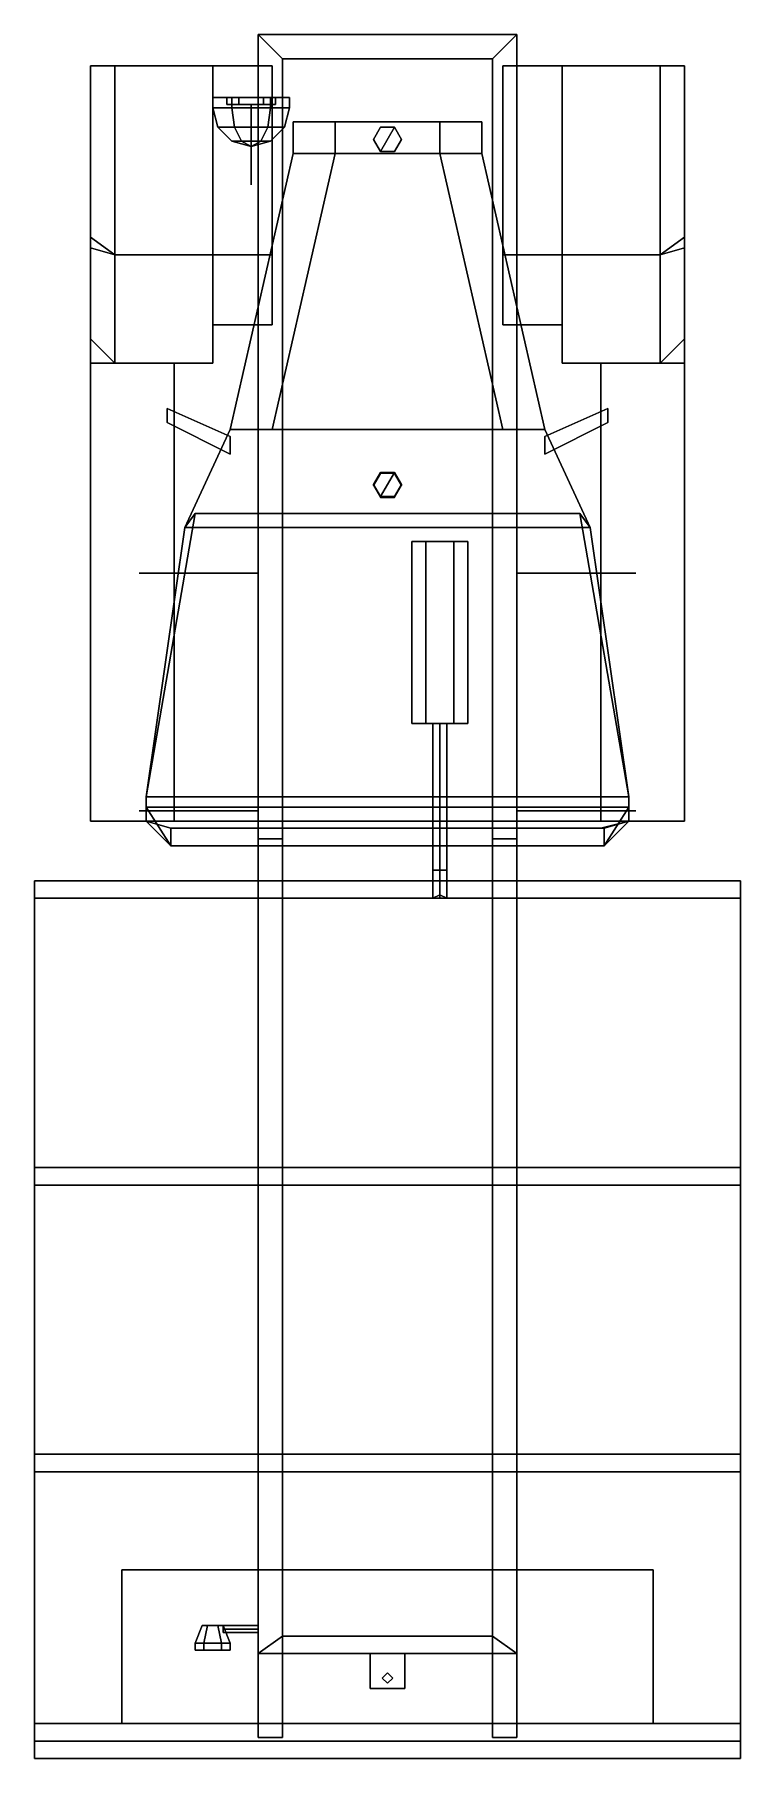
# Model space of a CAD drawing. Extents: x -1.01 to 1.01, y -2.53 to 2.4.
import ezdxf

# ---------------------------------------------------------------- set-up
doc = ezdxf.new("R2010")
doc.units = 0
doc.layers.get('0').update_dxf_attribs({"linetype": 'CONTINUOUS'})
doc.layers.add('MUDGUARDS', color=6, linetype='CONTINUOUS')

msp = doc.modelspace()

# ---------------------------------------------------------------- linework, layer by layer
for points in [[(-0.37, 2.4, 0.48), (-0.37, -1.66, 0.48), (-0.37, -1.66, 0.64), (-0.37, 2.4, 0.64)], [(-0.3, 2.33, 0.48), (-0.3, -1.66, 0.48), (-0.37, -1.66, 0.48), (-0.37, 2.4, 0.48)], [(-0.37, 2.4, 0.64), (-0.37, 0.1, 0.64), (-0.3, 0.1, 0.64), (-0.3, 2.33, 0.64)], [(-0.37, 2.4, 0.64), (-0.3, 2.33, 0.64), (0.3, 2.33, 0.64), (0.37, 2.4, 0.64)], [(0.37, 2.4, 0.64), (0.37, 2.4, 0.48), (-0.37, 2.4, 0.48), (-0.37, 2.4, 0.64)], [(0.37, 2.4, 0.48), (0.3, 2.33, 0.48), (-0.3, 2.33, 0.48), (-0.37, 2.4, 0.48)], [(0.3, 2.33, 0.64), (0.3, 0.1, 0.64), (0.37, 0.1, 0.64), (0.37, 2.4, 0.64)], [(0.37, 2.4, 0.48), (0.37, -1.66, 0.48), (0.3, -1.66, 0.48), (0.3, 2.33, 0.48)], [(0.37, -1.66, 0.64), (0.37, -1.66, 0.48), (0.37, 2.4, 0.48), (0.37, 2.4, 0.64)], [(-0.3, -1.66, 0.64), (-0.3, -1.66, 0.48), (-0.3, 2.33, 0.48), (-0.3, 2.33, 0.64)], [(-0.3, 2.33, 0.64), (-0.3, 2.33, 0.48), (0.3, 2.33, 0.48), (0.3, 2.33, 0.64)], [(0.3, 2.33, 0.48), (0.3, -1.66, 0.48), (0.3, -1.66, 0.64), (0.3, 2.33, 0.64)], [(-0.445, 2.22, 1.1853), (-0.5, 2.22, 1.09), (-0.5, 2.19, 1.09), (-0.445, 2.19, 1.1853)], [(-0.5, 2.22, 1.09), (-0.445, 2.22, 0.9947), (-0.445, 2.19, 0.9947), (-0.5, 2.19, 1.09)], [(-0.28, 2.22, 1.09), (-0.5, 2.22, 1.09), (-0.445, 2.22, 1.1853), (-0.335, 2.22, 1.1853)], [(-0.335, 2.22, 0.9947), (-0.445, 2.22, 0.9947), (-0.5, 2.22, 1.09), (-0.28, 2.22, 1.09)], [(-0.425, 2.22, 0.9806), (-0.46, 2.22, 0.92), (-0.46, 2.2, 0.92), (-0.425, 2.2, 0.9806)], [(-0.46, 2.22, 0.92), (-0.425, 2.22, 0.8594), (-0.425, 2.2, 0.8594), (-0.46, 2.2, 0.92)], [(-0.46, 2.22, 0.92), (-0.32, 2.22, 0.92), (-0.355, 2.22, 0.8594), (-0.425, 2.22, 0.8594)], [(-0.425, 2.22, 0.9806), (-0.355, 2.22, 0.9806), (-0.32, 2.22, 0.92), (-0.46, 2.22, 0.92)], [(-0.335, 2.22, 1.1853), (-0.445, 2.22, 1.1853), (-0.445, 2.19, 1.1853), (-0.335, 2.19, 1.1853)], [(-0.445, 2.22, 0.9947), (-0.335, 2.22, 0.9947), (-0.335, 2.19, 0.9947), (-0.445, 2.19, 0.9947)], [(-0.355, 2.22, 0.9806), (-0.425, 2.22, 0.9806), (-0.425, 2.2, 0.9806), (-0.355, 2.2, 0.9806)], [(-0.425, 2.22, 0.8594), (-0.355, 2.22, 0.8594), (-0.355, 2.2, 0.8594), (-0.425, 2.2, 0.8594)], [(-0.32, 2.22, 0.92), (-0.355, 2.22, 0.9806), (-0.355, 2.2, 0.9806), (-0.32, 2.2, 0.92)], [(-0.355, 2.22, 0.8594), (-0.32, 2.22, 0.92), (-0.32, 2.2, 0.92), (-0.355, 2.2, 0.8594)], [(-0.28, 2.22, 1.09), (-0.335, 2.22, 1.1853), (-0.335, 2.19, 1.1853), (-0.28, 2.19, 1.09)], [(-0.335, 2.22, 0.9947), (-0.28, 2.22, 1.09), (-0.28, 2.19, 1.09), (-0.335, 2.19, 0.9947)], [(-0.4853, 2.135, 1.09), (-0.5, 2.19, 1.09), (-0.445, 2.19, 0.9947), (-0.4376, 2.135, 1.0075)], [(-0.4376, 2.135, 1.1725), (-0.445, 2.19, 1.1853), (-0.5, 2.19, 1.09), (-0.4853, 2.135, 1.09)], [(-0.355, 2.2, 0.9806), (-0.425, 2.2, 0.9806), (-0.46, 2.2, 0.92), (-0.32, 2.2, 0.92)], [(-0.32, 2.2, 0.92), (-0.46, 2.2, 0.92), (-0.425, 2.2, 0.8594), (-0.355, 2.2, 0.8594)], [(-0.4376, 2.135, 1.0075), (-0.445, 2.19, 0.9947), (-0.335, 2.19, 0.9947), (-0.3424, 2.135, 1.0075)], [(-0.3424, 2.135, 1.1725), (-0.335, 2.19, 1.1853), (-0.445, 2.19, 1.1853), (-0.4376, 2.135, 1.1725)], [(-0.3424, 2.135, 1.0075), (-0.335, 2.19, 0.9947), (-0.28, 2.19, 1.09), (-0.2947, 2.135, 1.09)], [(-0.2947, 2.135, 1.09), (-0.28, 2.19, 1.09), (-0.335, 2.19, 1.1853), (-0.3424, 2.135, 1.1725)], [(-0.445, 2.0947, 1.09), (-0.4853, 2.135, 1.09), (-0.4376, 2.135, 1.0075), (-0.4175, 2.0947, 1.0424)], [(-0.4175, 2.0947, 1.1376), (-0.4376, 2.135, 1.1725), (-0.4853, 2.135, 1.09), (-0.445, 2.0947, 1.09)], [(-0.4175, 2.0947, 1.0424), (-0.4376, 2.135, 1.0075), (-0.3424, 2.135, 1.0075), (-0.3625, 2.0947, 1.0424)], [(-0.3625, 2.0947, 1.1376), (-0.3424, 2.135, 1.1725), (-0.4376, 2.135, 1.1725), (-0.4175, 2.0947, 1.1376)], [(-0.3625, 2.0947, 1.0424), (-0.3424, 2.135, 1.0075), (-0.2947, 2.135, 1.09), (-0.335, 2.0947, 1.09)], [(-0.335, 2.0947, 1.09), (-0.2947, 2.135, 1.09), (-0.3424, 2.135, 1.1725), (-0.3625, 2.0947, 1.1376)], [(0.27, 2.15, 0.64), (0.27, 2.06, 0.64), (-0.27, 2.06, 0.64), (-0.27, 2.15, 0.64)], [(-0.27, 2.06, 0.64), (-0.27, 2.06, 1.19), (-0.27, 2.15, 1.19), (-0.27, 2.15, 0.64)], [(-0.27, 2.15, 0.64), (-0.27, 2.15, 1.19), (0.27, 2.15, 1.19), (0.27, 2.15, 0.64)], [(-0.27, 2.06, 1.19), (-0.15, 2.06, 1.28), (-0.15, 2.15, 1.28), (-0.27, 2.15, 1.19)], [(-0.27, 2.15, 1.19), (-0.15, 2.15, 1.28), (0.15, 2.15, 1.28), (0.27, 2.15, 1.19)], [(-0.15, 2.15, 1.28), (-0.15, 2.06, 1.28), (0.15, 2.06, 1.28), (0.15, 2.15, 1.28)], [(-0.02, 2.1346, 1.28), (-0.04, 2.1, 1.28), (-0.04, 2.1, 1.3), (-0.02, 2.1346, 1.3)], [(-0.02, 2.1346, 1.3), (-0.04, 2.1, 1.3), (-0.02, 2.0654, 1.3), (0.02, 2.1346, 1.3)], [(0.02, 2.1346, 1.28), (-0.02, 2.1346, 1.28), (-0.02, 2.1346, 1.3), (0.02, 2.1346, 1.3)], [(0.02, 2.1346, 1.3), (-0.02, 2.0654, 1.3), (0.02, 2.0654, 1.3), (0.04, 2.1, 1.3)], [(0.04, 2.1, 1.28), (0.02, 2.1346, 1.28), (0.02, 2.1346, 1.3), (0.04, 2.1, 1.3)], [(0.15, 2.15, 1.28), (0.15, 2.06, 1.28), (0.27, 2.06, 1.19), (0.27, 2.15, 1.19)], [(0.27, 2.15, 1.19), (0.27, 2.06, 1.19), (0.27, 2.06, 0.64), (0.27, 2.15, 0.64)], [(-0.39, 2.08, 1.09), (-0.445, 2.0947, 1.09), (-0.4175, 2.0947, 1.0424), (-0.39, 2.08, 1.09)], [(-0.39, 2.08, 1.09), (-0.4175, 2.0947, 1.1376), (-0.445, 2.0947, 1.09), (-0.39, 2.08, 1.09)], [(-0.39, 2.08, 1.09), (-0.4175, 2.0947, 1.0424), (-0.3625, 2.0947, 1.0424), (-0.39, 2.08, 1.09)], [(-0.39, 2.08, 1.09), (-0.3625, 2.0947, 1.1376), (-0.4175, 2.0947, 1.1376), (-0.39, 2.08, 1.09)], [(-0.39, 2.08, 1.09), (-0.3625, 2.0947, 1.0424), (-0.335, 2.0947, 1.09), (-0.39, 2.08, 1.09)], [(-0.39, 2.08, 1.09), (-0.335, 2.0947, 1.09), (-0.3625, 2.0947, 1.1376), (-0.39, 2.08, 1.09)], [(-0.04, 2.1, 1.28), (-0.02, 2.0654, 1.28), (-0.02, 2.0654, 1.3), (-0.04, 2.1, 1.3)], [(0.02, 2.0654, 1.28), (0.04, 2.1, 1.28), (0.04, 2.1, 1.3), (0.02, 2.0654, 1.3)], [(0.27, 2.06, 0.64), (0.45, 1.27, 0.64), (-0.45, 1.27, 0.64), (-0.27, 2.06, 0.64)], [(-0.45, 1.27, 0.64), (-0.45, 1.27, 1.19), (-0.27, 2.06, 1.19), (-0.27, 2.06, 0.64)], [(-0.45, 1.27, 1.19), (-0.33, 1.27, 1.3), (-0.15, 2.06, 1.28), (-0.27, 2.06, 1.19)], [(-0.15, 2.06, 1.28), (-0.33, 1.27, 1.3), (0.33, 1.27, 1.3), (0.15, 2.06, 1.28)], [(-0.02, 2.0654, 1.28), (0.02, 2.0654, 1.28), (0.02, 2.0654, 1.3), (-0.02, 2.0654, 1.3)], [(0.15, 2.06, 1.28), (0.33, 1.27, 1.3), (0.45, 1.27, 1.19), (0.27, 2.06, 1.19)], [(0.27, 2.06, 1.19), (0.45, 1.27, 1.19), (0.45, 1.27, 0.64), (0.27, 2.06, 0.64)], [(-0.45, 1.25, 0.96), (-0.45, 1.25, 0.91), (-0.63, 1.33, 0.91), (-0.63, 1.33, 0.96)], [(-0.45, 1.25, 0.91), (-0.45, 1.2, 0.89), (-0.63, 1.29, 0.89), (-0.63, 1.33, 0.91)], [(-0.63, 1.33, 0.96), (-0.63, 1.29, 1.01), (-0.45, 1.2, 1.01), (-0.45, 1.25, 0.96)], [(-0.63, 1.29, 1.01), (-0.63, 1.29, 0.89), (-0.45, 1.2, 0.89), (-0.45, 1.2, 1.01)], [(0.45, 1.25, 0.96), (0.45, 1.2, 1.01), (0.63, 1.29, 1.01), (0.63, 1.33, 0.96)], [(0.63, 1.33, 0.96), (0.63, 1.33, 0.91), (0.45, 1.25, 0.91), (0.45, 1.25, 0.96)], [(0.63, 1.33, 0.91), (0.63, 1.29, 0.89), (0.45, 1.2, 0.89), (0.45, 1.25, 0.91)], [(0.45, 1.2, 1.01), (0.45, 1.2, 0.89), (0.63, 1.29, 0.89), (0.63, 1.29, 1.01)], [(0.45, 1.27, 0.64), (0.58, 0.99, 0.64), (-0.58, 0.99, 0.64), (-0.45, 1.27, 0.64)], [(-0.45, 1.27, 1.3), (-0.58, 0.99, 1.34), (0.58, 0.99, 1.34), (0.45, 1.27, 1.3)], [(-0.58, 0.99, 0.64), (-0.58, 0.99, 1.34), (-0.45, 1.27, 1.3), (-0.45, 1.27, 0.64)], [(-0.45, 1.27, 1.19), (-0.45, 1.27, 1.3), (0.45, 1.27, 1.3), (0.45, 1.27, 1.19)], [(0.45, 1.27, 1.3), (0.58, 0.99, 1.34), (0.58, 0.99, 0.64), (0.45, 1.27, 0.64)], [(-0.02, 1.1471, 1.335), (-0.04, 1.1128, 1.3398), (-0.02, 1.0785, 1.3446), (0.02, 1.1471, 1.335)], [(-0.02, 1.1443, 1.3152), (-0.04, 1.11, 1.32), (-0.04, 1.1128, 1.3398), (-0.02, 1.1471, 1.335)], [(0.02, 1.1471, 1.335), (-0.02, 1.0785, 1.3446), (0.02, 1.0785, 1.3446), (0.04, 1.1128, 1.3398)], [(0.02, 1.1443, 1.3152), (-0.02, 1.1443, 1.3152), (-0.02, 1.1471, 1.335), (0.02, 1.1471, 1.335)], [(0.04, 1.11, 1.32), (0.02, 1.1443, 1.3152), (0.02, 1.1471, 1.335), (0.04, 1.1128, 1.3398)], [(-0.04, 1.11, 1.32), (-0.02, 1.0757, 1.3248), (-0.02, 1.0785, 1.3446), (-0.04, 1.1128, 1.3398)], [(0.02, 1.0757, 1.3248), (0.04, 1.11, 1.32), (0.04, 1.1128, 1.3398), (0.02, 1.0785, 1.3446)], [(-0.02, 1.0757, 1.3248), (0.02, 1.0757, 1.3248), (0.02, 1.0785, 1.3446), (-0.02, 1.0785, 1.3446)], [(-0.69, 0.22, 1.85), (0.69, 0.22, 1.85), (0.55, 1.03, 1.79), (-0.55, 1.03, 1.79)], [(-0.58, 0.99, 1.75), (-0.69, 0.22, 1.75), (-0.69, 0.22, 1.85), (-0.55, 1.03, 1.79)], [(0.58, 0.99, 0.64), (0.69, 0.22, 0.64), (-0.69, 0.22, 0.64), (-0.58, 0.99, 0.64)], [(-0.69, 0.22, 0.64), (-0.69, 0.22, 1.3), (-0.58, 0.99, 1.3), (-0.58, 0.99, 0.64)], [(-0.69, 0.22, 1.3), (-0.69, 0.22, 1.75), (-0.58, 0.99, 1.75), (-0.58, 0.99, 1.3)], [(-0.55, 1.03, 1.79), (0.55, 1.03, 1.79), (0.58, 0.99, 1.75), (-0.58, 0.99, 1.75)], [(0.58, 0.99, 0.64), (0.58, 0.99, 1.34), (-0.58, 0.99, 1.34), (-0.58, 0.99, 0.64)], [(-0.58, 0.99, 1.34), (-0.58, 0.99, 1.75), (0.58, 0.99, 1.75), (0.58, 0.99, 1.34)], [(0.55, 1.03, 1.79), (0.69, 0.22, 1.85), (0.69, 0.22, 1.75), (0.58, 0.99, 1.75)], [(0.58, 0.99, 1.3), (0.69, 0.22, 1.3), (0.69, 0.22, 0.64), (0.58, 0.99, 0.64)], [(0.58, 0.99, 1.75), (0.69, 0.22, 1.75), (0.69, 0.22, 1.3), (0.58, 0.99, 1.3)], [(0.11, 0.95, 0.4793), (0.07, 0.95, 0.41), (0.07, 0.43, 0.41), (0.11, 0.43, 0.4793)], [(0.07, 0.95, 0.41), (0.11, 0.95, 0.3407), (0.11, 0.43, 0.3407), (0.07, 0.43, 0.41)], [(0.23, 0.95, 0.41), (0.07, 0.95, 0.41), (0.11, 0.95, 0.4793), (0.19, 0.95, 0.4793)], [(0.19, 0.95, 0.3407), (0.11, 0.95, 0.3407), (0.07, 0.95, 0.41), (0.23, 0.95, 0.41)], [(0.19, 0.95, 0.4793), (0.11, 0.95, 0.4793), (0.11, 0.43, 0.4793), (0.19, 0.43, 0.4793)], [(0.11, 0.95, 0.3407), (0.19, 0.95, 0.3407), (0.19, 0.43, 0.3407), (0.11, 0.43, 0.3407)], [(0.23, 0.95, 0.41), (0.19, 0.95, 0.4793), (0.19, 0.43, 0.4793), (0.23, 0.43, 0.41)], [(0.19, 0.95, 0.3407), (0.23, 0.95, 0.41), (0.23, 0.43, 0.41), (0.19, 0.43, 0.3407)], [(0.19, 0.43, 0.4793), (0.11, 0.43, 0.4793), (0.07, 0.43, 0.41), (0.23, 0.43, 0.41)], [(0.23, 0.43, 0.41), (0.07, 0.43, 0.41), (0.11, 0.43, 0.3407), (0.19, 0.43, 0.3407)], [(0.15, 0.43, 0.41), (0.13, 0.43, 0.39), (0.13, 0.01, 0.39), (0.15, 0.01, 0.41)], [(0.13, 0.43, 0.39), (0.15, 0.43, 0.37), (0.15, 0.01, 0.37), (0.13, 0.01, 0.39)], [(0.17, 0.43, 0.39), (0.15, 0.43, 0.41), (0.15, 0.01, 0.41), (0.17, 0.01, 0.39)], [(0.15, 0.43, 0.37), (0.17, 0.43, 0.39), (0.17, 0.01, 0.39), (0.15, 0.01, 0.37)], [(0.69, 0.22, 0.64), (0.69, 0.15, 0.64), (-0.69, 0.15, 0.64), (-0.69, 0.22, 0.64)], [(-0.69, 0.15, 0.64), (-0.69, 0.15, 1.3), (-0.69, 0.22, 1.3), (-0.69, 0.22, 0.64)], [(-0.69, 0.15, 1.3), (-0.69, 0.19, 1.83), (-0.69, 0.22, 1.85), (-0.69, 0.22, 1.3)], [(-0.69, 0.22, 1.85), (-0.69, 0.19, 1.83), (0.69, 0.19, 1.83), (0.69, 0.22, 1.85)], [(-0.69, 0.22, 1.75), (0.69, 0.22, 1.75), (0.69, 0.22, 1.85), (-0.69, 0.22, 1.85)], [(0.69, 0.22, 1.3), (0.69, 0.15, 1.3), (0.69, 0.15, 0.64), (0.69, 0.22, 0.64)], [(0.69, 0.22, 1.85), (0.69, 0.19, 1.83), (0.69, 0.15, 1.3), (0.69, 0.22, 1.3)], [(-0.62, 0.08, 1.3), (-0.62, 0.08, 1.31), (-0.69, 0.19, 1.83), (-0.69, 0.15, 1.3)], [(-0.69, 0.19, 1.83), (-0.62, 0.08, 1.31), (0.62, 0.08, 1.31), (0.69, 0.19, 1.83)], [(-0.62, 0.13, 0.64), (-0.62, 0.08, 1.3), (-0.69, 0.15, 1.3), (-0.69, 0.15, 0.64)], [(0.69, 0.15, 0.64), (0.61, 0.13, 0.64), (-0.62, 0.13, 0.64), (-0.69, 0.15, 0.64)], [(0.69, 0.19, 1.83), (0.62, 0.08, 1.31), (0.62, 0.08, 1.3), (0.69, 0.15, 1.3)], [(0.69, 0.15, 1.3), (0.62, 0.08, 1.3), (0.62, 0.13, 0.64), (0.69, 0.15, 0.64)], [(0.62, 0.13, 0.64), (0.62, 0.08, 1.3), (-0.62, 0.08, 1.3), (-0.62, 0.13, 0.64)], [(-0.3, 0.1, 0.79), (-0.3, 0.1, 0.64), (-0.37, 0.1, 0.64), (-0.37, 0.1, 0.79)], [(-0.37, 0.1, 0.64), (-0.37, -2.47, 0.64), (-0.37, -2.47, 0.79), (-0.37, 0.1, 0.79)], [(-0.37, 0.1, 0.79), (-0.37, -2.47, 0.79), (-0.3, -2.47, 0.79), (-0.3, 0.1, 0.79)], [(-0.3, -2.47, 0.79), (-0.3, -2.47, 0.64), (-0.3, 0.1, 0.64), (-0.3, 0.1, 0.79)], [(0.3, 0.1, 0.64), (0.3, -2.47, 0.64), (0.3, -2.47, 0.79), (0.3, 0.1, 0.79)], [(0.3, 0.1, 0.79), (0.3, -2.47, 0.79), (0.37, -2.47, 0.79), (0.37, 0.1, 0.79)], [(0.37, 0.1, 0.79), (0.37, 0.1, 0.64), (0.3, 0.1, 0.64), (0.3, 0.1, 0.79)], [(0.37, -2.47, 0.79), (0.37, -2.47, 0.64), (0.37, 0.1, 0.64), (0.37, 0.1, 0.79)], [(0.62, 0.08, 1.3), (0.62, 0.08, 1.31), (-0.62, 0.08, 1.31), (-0.62, 0.08, 1.3)], [(0.15, 0.01, 0.41), (0.13, 0.01, 0.39), (0.13, -0.07, 0.37), (0.15, -0.07, 0.39)], [(0.13, 0.01, 0.39), (0.15, 0.01, 0.37), (0.15, -0.06, 0.35), (0.13, -0.07, 0.37)], [(0.17, 0.01, 0.39), (0.15, 0.01, 0.41), (0.15, -0.07, 0.39), (0.17, -0.07, 0.37)], [(0.15, 0.01, 0.37), (0.17, 0.01, 0.39), (0.17, -0.07, 0.37), (0.15, -0.06, 0.35)], [(-1.01, -0.02, 0.79), (-1.01, -0.07, 0.79), (-1.01, -0.07, 1), (-1.01, -0.02, 1)], [(1.01, -0.02, 1), (1.01, -0.02, 0.79), (-1.01, -0.02, 0.79), (-1.01, -0.02, 1)], [(1.01, -0.02, 0.79), (1.01, -0.07, 0.79), (-1.01, -0.07, 0.79), (-1.01, -0.02, 0.79)], [(-1.01, -0.02, 1), (-1.01, -2.53, 1), (-1.01, -2.53, 1.03), (-1.01, -0.02, 1.03)], [(-1.01, -0.02, 1.03), (-1.01, -2.53, 1.03), (1.01, -2.53, 1.03), (1.01, -0.02, 1.03)], [(1.01, -0.02, 1.03), (1.01, -0.02, 1), (-1.01, -0.02, 1), (-1.01, -0.02, 1.03)], [(1.01, -0.02, 1), (1.01, -2.53, 1), (-1.01, -2.53, 1), (-1.01, -0.02, 1)], [(1.01, -0.02, 1.51), (1.01, -0.02, 1.03), (-1.01, -0.02, 1.03), (-1.01, -0.02, 1.51)], [(1.01, -0.02, 1.03), (1.01, -0.02, 1.51), (-1.01, -0.02, 1.51), (-1.01, -0.02, 1.03)], [(-1.01, -0.02, 1.51), (-1.01, -0.02, 1.03), (-1.01, -2.53, 1.03), (-1.01, -2.53, 1.51)], [(-1.01, -0.02, 1.03), (-1.01, -0.02, 1.51), (-1.01, -2.53, 1.51), (-1.01, -2.53, 1.03)], [(1.01, -0.07, 1), (1.01, -0.07, 0.79), (1.01, -0.02, 0.79), (1.01, -0.02, 1)], [(1.01, -2.53, 1.03), (1.01, -2.53, 1), (1.01, -0.02, 1), (1.01, -0.02, 1.03)], [(1.01, -0.02, 1.51), (1.01, -0.02, 1.03), (1.01, -2.53, 1.03), (1.01, -2.53, 1.51)], [(1.01, -0.02, 1.03), (1.01, -0.02, 1.51), (1.01, -2.53, 1.51), (1.01, -2.53, 1.03)], [(-1.01, -0.07, 1), (-1.01, -0.07, 0.79), (1.01, -0.07, 0.79), (1.01, -0.07, 1)], [(0.15, -0.07, 0.39), (0.13, -0.07, 0.37), (0.15, -0.06, 0.35), (0.17, -0.07, 0.37)], [(-1.01, -0.84, 0.79), (-1.01, -0.89, 0.79), (-1.01, -0.89, 1), (-1.01, -0.84, 1)], [(1.01, -0.84, 1), (1.01, -0.84, 0.79), (-1.01, -0.84, 0.79), (-1.01, -0.84, 1)], [(1.01, -0.84, 0.79), (1.01, -0.89, 0.79), (-1.01, -0.89, 0.79), (-1.01, -0.84, 0.79)], [(1.01, -0.89, 1), (1.01, -0.89, 0.79), (1.01, -0.84, 0.79), (1.01, -0.84, 1)], [(-1.01, -0.89, 1), (-1.01, -0.89, 0.79), (1.01, -0.89, 0.79), (1.01, -0.89, 1)], [(1.01, -1.66, 1), (1.01, -1.66, 0.79), (-1.01, -1.66, 0.79), (-1.01, -1.66, 1)], [(-1.01, -1.66, 0.79), (-1.01, -1.71, 0.79), (-1.01, -1.71, 1), (-1.01, -1.66, 1)], [(1.01, -1.66, 0.79), (1.01, -1.71, 0.79), (-1.01, -1.71, 0.79), (-1.01, -1.66, 0.79)], [(-0.37, -1.66, 0.55), (-0.37, -1.66, 0.48), (-0.3, -1.66, 0.48), (-0.3, -1.66, 0.55)], [(-0.37, -1.66, 0.55), (-0.37, -2.23, 0.55), (-0.37, -2.23, 0.64), (-0.37, -1.66, 0.64)], [(-0.3, -1.66, 0.55), (-0.3, -2.18, 0.55), (-0.37, -2.23, 0.55), (-0.37, -1.66, 0.55)], [(-0.3, -2.18, 0.64), (-0.3, -2.18, 0.55), (-0.3, -1.66, 0.55), (-0.3, -1.66, 0.64)], [(0.3, -1.66, 0.55), (0.3, -1.66, 0.48), (0.37, -1.66, 0.48), (0.37, -1.66, 0.55)], [(0.3, -1.66, 0.55), (0.3, -2.18, 0.55), (0.3, -2.18, 0.64), (0.3, -1.66, 0.64)], [(0.37, -1.66, 0.55), (0.37, -2.23, 0.55), (0.3, -2.18, 0.55), (0.3, -1.66, 0.55)], [(0.37, -2.23, 0.64), (0.37, -2.23, 0.55), (0.37, -1.66, 0.55), (0.37, -1.66, 0.64)], [(1.01, -1.71, 1), (1.01, -1.71, 0.79), (1.01, -1.66, 0.79), (1.01, -1.66, 1)], [(-1.01, -1.71, 1), (-1.01, -1.71, 0.79), (1.01, -1.71, 0.79), (1.01, -1.71, 1)], [(0.76, -1.99, 1), (0.76, -1.99, 0.79), (-0.76, -1.99, 0.79), (-0.76, -1.99, 1)], [(-0.76, -1.99, 0.79), (-0.76, -2.43, 0.79), (-0.76, -2.43, 1), (-0.76, -1.99, 1)], [(0.76, -1.99, 0.79), (0.76, -2.43, 0.79), (-0.76, -2.43, 0.79), (-0.76, -1.99, 0.79)], [(0.76, -2.43, 1), (0.76, -2.43, 0.79), (0.76, -1.99, 0.79), (0.76, -1.99, 1)], [(-0.525, -2.2, 0.5367), (-0.55, -2.2, 0.58), (-0.53, -2.15, 0.58), (-0.515, -2.15, 0.554)], [(-0.55, -2.2, 0.58), (-0.525, -2.2, 0.6233), (-0.515, -2.15, 0.606), (-0.53, -2.15, 0.58)], [(-0.515, -2.15, 0.606), (-0.485, -2.15, 0.606), (-0.47, -2.15, 0.58), (-0.53, -2.15, 0.58)], [(-0.53, -2.15, 0.58), (-0.47, -2.15, 0.58), (-0.485, -2.15, 0.554), (-0.515, -2.15, 0.554)], [(-0.475, -2.2, 0.5367), (-0.525, -2.2, 0.5367), (-0.515, -2.15, 0.554), (-0.485, -2.15, 0.554)], [(-0.525, -2.2, 0.6233), (-0.475, -2.2, 0.6233), (-0.485, -2.15, 0.606), (-0.515, -2.15, 0.606)], [(-0.45, -2.2, 0.58), (-0.475, -2.2, 0.5367), (-0.485, -2.15, 0.554), (-0.47, -2.15, 0.58)], [(-0.475, -2.2, 0.6233), (-0.45, -2.2, 0.58), (-0.47, -2.15, 0.58), (-0.485, -2.15, 0.606)], [(-0.37, -2.16, 0.58), (-0.37, -2.15, 0.57), (-0.47, -2.15, 0.57), (-0.47, -2.16, 0.58)], [(-0.37, -2.15, 0.57), (-0.37, -2.16, 0.56), (-0.47, -2.16, 0.56), (-0.47, -2.15, 0.57)], [(-0.37, -2.17, 0.57), (-0.37, -2.16, 0.58), (-0.47, -2.16, 0.58), (-0.47, -2.17, 0.57)], [(-0.37, -2.16, 0.56), (-0.37, -2.17, 0.57), (-0.47, -2.17, 0.57), (-0.47, -2.16, 0.56)], [(-0.525, -2.2, 0.6233), (-0.55, -2.2, 0.58), (-0.55, -2.22, 0.58), (-0.525, -2.22, 0.6233)], [(-0.55, -2.2, 0.58), (-0.525, -2.2, 0.5367), (-0.525, -2.22, 0.5367), (-0.55, -2.22, 0.58)], [(-0.475, -2.2, 0.6233), (-0.525, -2.2, 0.6233), (-0.525, -2.22, 0.6233), (-0.475, -2.22, 0.6233)], [(-0.525, -2.2, 0.5367), (-0.475, -2.2, 0.5367), (-0.475, -2.22, 0.5367), (-0.525, -2.22, 0.5367)], [(-0.45, -2.2, 0.58), (-0.475, -2.2, 0.6233), (-0.475, -2.22, 0.6233), (-0.45, -2.22, 0.58)], [(-0.475, -2.2, 0.5367), (-0.45, -2.2, 0.58), (-0.45, -2.22, 0.58), (-0.475, -2.22, 0.5367)], [(0.3, -2.18, 0.55), (0.37, -2.23, 0.55), (-0.37, -2.23, 0.55), (-0.3, -2.18, 0.55)], [(-0.3, -2.18, 0.64), (-0.37, -2.23, 0.64), (0.37, -2.23, 0.64), (0.3, -2.18, 0.64)], [(0.3, -2.18, 0.64), (0.3, -2.18, 0.55), (-0.3, -2.18, 0.55), (-0.3, -2.18, 0.64)], [(-0.475, -2.22, 0.6233), (-0.525, -2.22, 0.6233), (-0.55, -2.22, 0.58), (-0.45, -2.22, 0.58)], [(-0.45, -2.22, 0.58), (-0.55, -2.22, 0.58), (-0.525, -2.22, 0.5367), (-0.475, -2.22, 0.5367)], [(-0.3, -2.23, 0.64), (-0.3, -2.47, 0.64), (-0.37, -2.47, 0.64), (-0.37, -2.23, 0.64)], [(-0.37, -2.23, 0.64), (-0.37, -2.23, 0.55), (0.37, -2.23, 0.55), (0.37, -2.23, 0.64)], [(0.05, -2.23, 0.63), (-0.05, -2.23, 0.63), (-0.05, -2.33, 0.63), (0.05, -2.33, 0.63)], [(-0.05, -2.23, 0.63), (0.05, -2.23, 0.63), (0.05, -2.33, 0.63), (-0.05, -2.33, 0.63)], [(0.05, -2.23, 0.56), (-0.05, -2.23, 0.56), (-0.05, -2.33, 0.56), (0.05, -2.33, 0.56)], [(-0.05, -2.23, 0.56), (0.05, -2.23, 0.56), (0.05, -2.33, 0.56), (-0.05, -2.33, 0.56)], [(0.37, -2.23, 0.64), (0.37, -2.47, 0.64), (0.3, -2.47, 0.64), (0.3, -2.23, 0.64)], [(0, -2.285, 0.51), (-0.015, -2.3, 0.51), (-0.015, -2.3, 0.63), (0, -2.285, 0.63)], [(0, -2.285, 0.51), (0.015, -2.3, 0.51), (0, -2.315, 0.51), (-0.015, -2.3, 0.51)], [(-0.015, -2.3, 0.51), (0, -2.315, 0.51), (0, -2.315, 0.63), (-0.015, -2.3, 0.63)], [(0.015, -2.3, 0.51), (0, -2.285, 0.51), (0, -2.285, 0.63), (0.015, -2.3, 0.63)], [(0, -2.315, 0.51), (0.015, -2.3, 0.51), (0.015, -2.3, 0.63), (0, -2.315, 0.63)], [(-1.01, -2.43, 0.79), (-1.01, -2.48, 0.79), (-1.01, -2.48, 1), (-1.01, -2.43, 1)], [(1.01, -2.43, 1), (1.01, -2.43, 0.79), (-1.01, -2.43, 0.79), (-1.01, -2.43, 1)], [(1.01, -2.43, 0.79), (1.01, -2.48, 0.79), (-1.01, -2.48, 0.79), (-1.01, -2.43, 0.79)], [(-0.76, -2.43, 1), (-0.76, -2.43, 0.79), (0.76, -2.43, 0.79), (0.76, -2.43, 1)], [(1.01, -2.48, 1), (1.01, -2.48, 0.79), (1.01, -2.43, 0.79), (1.01, -2.43, 1)], [(-1.01, -2.48, 1), (-1.01, -2.48, 0.79), (1.01, -2.48, 0.79), (1.01, -2.48, 1)], [(-0.37, -2.47, 0.79), (-0.37, -2.47, 0.64), (-0.3, -2.47, 0.64), (-0.3, -2.47, 0.79)], [(0.3, -2.47, 0.79), (0.3, -2.47, 0.64), (0.37, -2.47, 0.64), (0.37, -2.47, 0.79)], [(-1.01, -2.53, 1.03), (-1.01, -2.53, 1), (1.01, -2.53, 1), (1.01, -2.53, 1.03)], [(1.01, -2.53, 1.03), (1.01, -2.53, 1.51), (-1.01, -2.53, 1.51), (-1.01, -2.53, 1.03)], [(1.01, -2.53, 1.51), (1.01, -2.53, 1.03), (-1.01, -2.53, 1.03), (-1.01, -2.53, 1.51)]]:
    msp.add_3dface(points)
at = {"layer": 'MUDGUARDS'}
for points in [[(-0.78, 2.31, 1), (-0.85, 2.31, 0.93), (-0.85, 1.79, 0.93), (-0.78, 1.77, 1)], [(-0.85, 2.31, 0.93), (-0.78, 2.31, 1), (-0.78, 1.77, 1), (-0.85, 1.79, 0.93)], [(-0.5, 2.31, 1), (-0.78, 2.31, 1), (-0.78, 1.77, 1), (-0.5, 1.77, 1)], [(-0.78, 2.31, 1), (-0.5, 2.31, 1), (-0.5, 1.77, 1), (-0.78, 1.77, 1)], [(-0.33, 2.31, 0.65), (-0.5, 2.31, 1), (-0.5, 1.77, 1), (-0.33, 1.77, 0.65)], [(-0.5, 2.31, 1), (-0.33, 2.31, 0.65), (-0.33, 1.77, 0.65), (-0.5, 1.77, 1)], [(0.33, 2.31, 0.65), (0.5, 2.31, 1), (0.5, 1.77, 1), (0.33, 1.77, 0.65)], [(0.5, 2.31, 1), (0.33, 2.31, 0.65), (0.33, 1.77, 0.65), (0.5, 1.77, 1)], [(0.78, 2.31, 1), (0.5, 2.31, 1), (0.5, 1.77, 1), (0.78, 1.77, 1)], [(0.5, 2.31, 1), (0.78, 2.31, 1), (0.78, 1.77, 1), (0.5, 1.77, 1)], [(0.85, 2.31, 0.93), (0.78, 2.31, 1), (0.78, 1.77, 1), (0.85, 1.79, 0.93)], [(0.78, 2.31, 1), (0.85, 2.31, 0.93), (0.85, 1.79, 0.93), (0.78, 1.77, 1)], [(-0.39, 2.2, 1), (-0.39, 2.2, 0.77), (-0.39, 1.97, 0.77), (-0.39, 2.1, 1.04)], [(-0.39, 2.2, 0.77), (-0.39, 2.2, 1), (-0.39, 2.1, 1.04), (-0.39, 1.97, 0.77)], [(-0.78, 1.77, 1), (-0.85, 1.82, 0.93), (-0.85, 1.53, 0.42), (-0.78, 1.46, 0.45)], [(-0.85, 1.82, 0.93), (-0.78, 1.77, 1), (-0.78, 1.46, 0.45), (-0.85, 1.53, 0.42)], [(0.78, 1.77, 1), (0.85, 1.82, 0.93), (0.85, 1.53, 0.42), (0.78, 1.46, 0.45)], [(0.85, 1.82, 0.93), (0.78, 1.77, 1), (0.78, 1.46, 0.45), (0.85, 1.53, 0.42)], [(-0.78, 1.77, 1), (-0.5, 1.77, 1), (-0.5, 1.46, 0.45), (-0.78, 1.46, 0.45)], [(-0.5, 1.77, 1), (-0.78, 1.77, 1), (-0.78, 1.46, 0.45), (-0.5, 1.46, 0.45)], [(-0.5, 1.77, 1), (-0.33, 1.77, 0.65), (-0.33, 1.57, 0.65), (-0.5, 1.57, 0.65)], [(-0.33, 1.77, 0.65), (-0.5, 1.77, 1), (-0.5, 1.57, 0.65), (-0.33, 1.57, 0.65)], [(0.33, 1.77, 0.65), (0.5, 1.77, 1), (0.5, 1.57, 0.65), (0.33, 1.57, 0.65)], [(0.5, 1.77, 1), (0.33, 1.77, 0.65), (0.33, 1.57, 0.65), (0.5, 1.57, 0.65)], [(0.5, 1.77, 1), (0.78, 1.77, 1), (0.78, 1.46, 0.45), (0.5, 1.46, 0.45)], [(0.78, 1.77, 1), (0.5, 1.77, 1), (0.5, 1.46, 0.45), (0.78, 1.46, 0.45)], [(-0.85, 1.53, 0.42), (-0.85, 1.46, 0.45), (-0.85, 0.15, 0.45), (-0.85, 0.15, 0.42)], [(-0.85, 1.46, 0.45), (-0.85, 1.53, 0.42), (-0.85, 0.15, 0.42), (-0.85, 0.15, 0.45)], [(0.85, 1.46, 0.45), (0.85, 1.53, 0.42), (0.85, 0.15, 0.42), (0.85, 0.15, 0.45)], [(0.85, 1.53, 0.42), (0.85, 1.46, 0.45), (0.85, 0.15, 0.45), (0.85, 0.15, 0.42)], [(-0.61, 1.46, 0.45), (-0.85, 1.46, 0.45), (-0.85, 0.15, 0.45), (-0.61, 0.15, 0.45)], [(-0.85, 1.46, 0.45), (-0.61, 1.46, 0.45), (-0.61, 0.15, 0.45), (-0.85, 0.15, 0.45)], [(0.85, 1.46, 0.45), (0.61, 1.46, 0.45), (0.61, 0.15, 0.45), (0.85, 0.15, 0.45)], [(0.61, 1.46, 0.45), (0.85, 1.46, 0.45), (0.85, 0.15, 0.45), (0.61, 0.15, 0.45)], [(-0.37, 0.86, 0.45), (-0.71, 0.86, 0.45), (-0.5, 0.86, 0.61), (-0.37, 0.86, 0.61)], [(-0.71, 0.86, 0.45), (-0.37, 0.86, 0.45), (-0.37, 0.86, 0.61), (-0.5, 0.86, 0.61)], [(0.37, 0.86, 0.45), (0.71, 0.86, 0.45), (0.5, 0.86, 0.61), (0.37, 0.86, 0.61)], [(0.71, 0.86, 0.45), (0.37, 0.86, 0.45), (0.37, 0.86, 0.61), (0.5, 0.86, 0.61)], [(-0.71, 0.18, 0.45), (-0.37, 0.18, 0.45), (-0.37, 0.18, 0.61), (-0.5, 0.18, 0.61)], [(-0.37, 0.18, 0.45), (-0.71, 0.18, 0.45), (-0.5, 0.18, 0.61), (-0.37, 0.18, 0.61)], [(0.37, 0.18, 0.45), (0.71, 0.18, 0.45), (0.5, 0.18, 0.61), (0.37, 0.18, 0.61)], [(0.71, 0.18, 0.45), (0.37, 0.18, 0.45), (0.37, 0.18, 0.61), (0.5, 0.18, 0.61)]]:
    msp.add_3dface(points, dxfattribs=at)

doc.saveas('drawing.dxf')
